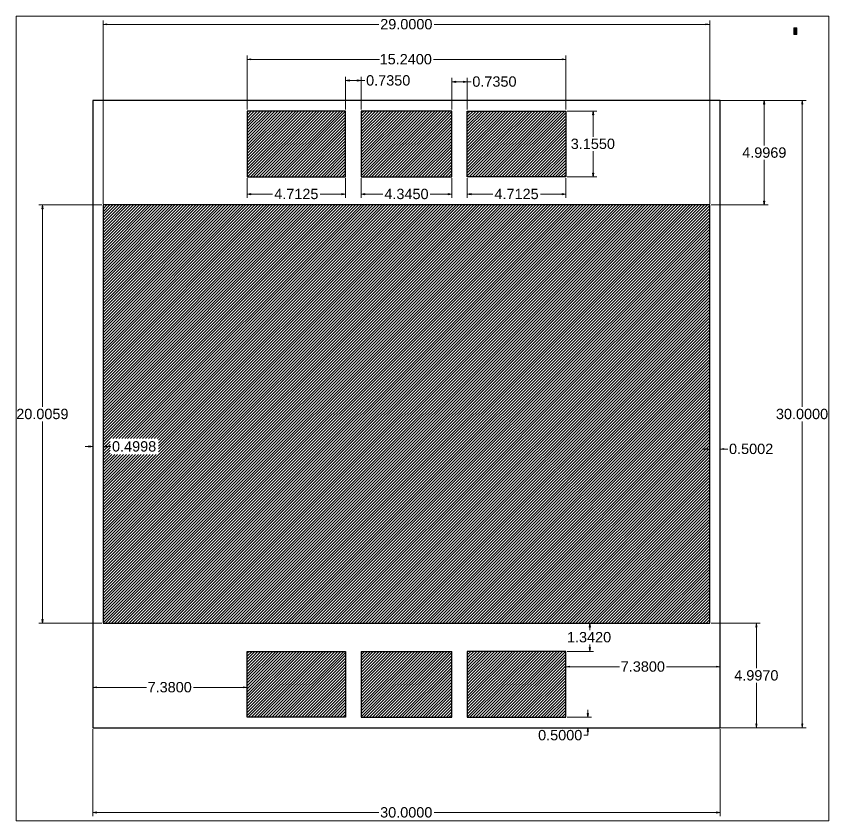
# Model space of a CAD drawing. Header units: inches. Extents: x -25 to 732, y -408 to 27.
# Drawn here: x 526.2 to 732.5, y -177.3 to 27 of the extents above; entities that cross this region are included whole.
import ezdxf

# ---------------------------------------------------------------- set-up
doc = ezdxf.new("R2010")
doc.units = ezdxf.units.IN
doc.header["$MEASUREMENT"] = 0
doc.layers.add('Layer 1', color=7, linetype='Continuous')

# ---------------------------------------------------------------- blocks, each defined once
blk = doc.blocks.new('block 2')
at = {"layer": 'Layer 1', "true_color": 0x0000ff}
h = blk.add_hatch(color=5, dxfattribs=at)
h.dxf.hatch_style = 2
h.paths.add_polyline_path([(672.48, 1.95), (672.8, 1.95), (672.64, 2.9)])
h = blk.add_hatch(color=5, dxfattribs=at)
h.dxf.hatch_style = 2
h.paths.add_polyline_path([(672.48, -12.89), (672.8, -12.89), (672.64, -13.85)])
at = {"layer": 'Layer 1', "lineweight": 0}
for points in [[(732.47, -177.35), (732.47, 26.96), (526.22, 26.96), (526.22, -177.35), (732.47, -177.35)], [(672.48, 1.95), (672.8, 1.95), (672.64, 2.9), (672.48, 1.95)], [(672.48, 1.95), (672.8, 1.95), (672.64, 2.9), (672.48, 1.95)], [(672.48, -12.89), (672.8, -12.89), (672.64, -13.85), (672.48, -12.89)], [(672.48, -12.89), (672.8, -12.89), (672.64, -13.85), (672.48, -12.89)]]:
    blk.add_lwpolyline(points, dxfattribs=at)
at = {"layer": 'Layer 1', "color": 7, "lineweight": 25, "true_color": 0xffffff}
blk.add_lwpolyline([(545.64, -153.73), (704.93, -153.73), (704.93, 5.56), (545.64, 5.56), (545.64, -153.73)], dxfattribs=at)
at = {"layer": 'Layer 1', "color": 1, "lineweight": 25, "true_color": 0xff0000}
for points in [[(609.84, -13.85), (609.84, 2.9), (584.82, 2.9), (584.82, -13.85)], [(636.82, -13.85), (636.82, 2.9), (613.75, 2.9), (613.75, -13.85)], [(640.72, -13.85), (640.72, 2.9), (665.74, 2.9), (665.74, -13.85)], [(584.82, -13.85), (609.84, -13.85)], [(613.75, -13.85), (636.82, -13.85)], [(665.74, -13.85), (640.72, -13.85)], [(702.27, -20.97), (548.29, -20.97), (548.29, -127.2), (702.27, -127.2), (702.27, -20.97)], [(609.84, -134.33), (609.84, -151.07), (584.82, -151.07), (584.82, -134.33)], [(584.82, -134.33), (609.84, -134.33)], [(613.75, -134.33), (613.75, -151.07), (636.82, -151.07), (636.82, -134.33)], [(613.75, -134.33), (636.82, -134.33)], [(640.72, -134.33), (640.72, -151.07), (665.74, -151.07), (665.74, -134.33)], [(665.74, -134.33), (640.72, -134.33)]]:
    blk.add_lwpolyline(points, dxfattribs=at)
at = {"layer": 'Layer 1', "color": 5, "lineweight": 15, "true_color": 0x0000ff}
for points in [[(666.07, 2.9), (673.6, 2.9)], [(672.64, 1.95), (672.64, -3.64)], [(672.64, -12.89), (672.64, -7.3)], [(666.07, -13.85), (673.6, -13.85)]]:
    blk.add_lwpolyline(points, dxfattribs=at)
blk = doc.blocks.new('block 3')
at = {"layer": 'Layer 1', "lineweight": 0}
blk.add_lwpolyline([(732.47, -177.35), (732.47, 26.96), (526.22, 26.96), (526.22, -177.35), (732.47, -177.35)], dxfattribs=at)
at = {"layer": 'Layer 1', "color": 5, "true_color": 0x0000ff, "insert": (666.98, -6.78), "char_height": 2.6258, "attachment_point": 7}
blk.add_mtext('\\fArial|b0|i0|c0|p34;\\W1;3.1550', dxfattribs=at)
blk = doc.blocks.new('block 4')
at = {"layer": 'Layer 1', "true_color": 0x0000ff}
h = blk.add_hatch(color=5, dxfattribs=at)
h.dxf.hatch_style = 2
h.paths.add_polyline_path([(549.25, 25.06), (549.25, 24.75), (548.29, 24.91)])
h = blk.add_hatch(color=5, dxfattribs=at)
h.dxf.hatch_style = 2
h.paths.add_polyline_path([(701.31, 25.06), (701.31, 24.75), (702.27, 24.91)])
h = blk.add_hatch(color=5, dxfattribs=at)
h.dxf.hatch_style = 2
h.paths.add_polyline_path([(585.78, 16.18), (585.78, 15.86), (584.82, 16.02)])
h = blk.add_hatch(color=5, dxfattribs=at)
h.dxf.hatch_style = 2
h.paths.add_polyline_path([(664.79, 16.18), (664.79, 15.86), (665.74, 16.02)])
h = blk.add_hatch(color=5, dxfattribs=at)
h.dxf.hatch_style = 2
h.paths.add_polyline_path([(610.8, 10.79), (610.8, 10.47), (609.84, 10.63)])
h = blk.add_hatch(color=5, dxfattribs=at)
h.dxf.hatch_style = 2
h.paths.add_polyline_path([(612.79, 10.79), (612.79, 10.47), (613.75, 10.63)])
h = blk.add_hatch(color=5, dxfattribs=at)
h.dxf.hatch_style = 2
h.paths.add_polyline_path([(637.77, 10.5), (637.77, 10.18), (636.82, 10.34)])
h = blk.add_hatch(color=5, dxfattribs=at)
h.dxf.hatch_style = 2
h.paths.add_polyline_path([(639.77, 10.5), (639.77, 10.18), (640.72, 10.34)])
h = blk.add_hatch(color=5, dxfattribs=at)
h.dxf.hatch_style = 2
h.paths.add_polyline_path([(715.95, 4.6), (716.27, 4.6), (716.11, 5.56)])
h = blk.add_hatch(color=5, dxfattribs=at)
h.dxf.hatch_style = 2
h.paths.add_polyline_path([(725.6, 4.6), (725.92, 4.6), (725.76, 5.56)])
h = blk.add_hatch(color=5, dxfattribs=at)
h.dxf.hatch_style = 2
h.paths.add_polyline_path([(585.78, -18.06), (585.78, -18.37), (584.82, -18.22)])
h = blk.add_hatch(color=5, dxfattribs=at)
h.dxf.hatch_style = 2
h.paths.add_polyline_path([(608.89, -18.06), (608.89, -18.37), (609.84, -18.22)])
h = blk.add_hatch(color=5, dxfattribs=at)
h.dxf.hatch_style = 2
h.paths.add_polyline_path([(614.71, -18.06), (614.71, -18.37), (613.75, -18.22)])
h = blk.add_hatch(color=5, dxfattribs=at)
h.dxf.hatch_style = 2
h.paths.add_polyline_path([(635.86, -18.06), (635.86, -18.37), (636.82, -18.22)])
h = blk.add_hatch(color=5, dxfattribs=at)
h.dxf.hatch_style = 2
h.paths.add_polyline_path([(641.68, -18.06), (641.68, -18.37), (640.72, -18.22)])
h = blk.add_hatch(color=5, dxfattribs=at)
h.dxf.hatch_style = 2
h.paths.add_polyline_path([(664.79, -18.06), (664.79, -18.37), (665.74, -18.22)])
h = blk.add_hatch(color=5, dxfattribs=at)
h.dxf.hatch_style = 2
h.paths.add_polyline_path([(715.95, -20.01), (716.27, -20.01), (716.11, -20.97)])
h = blk.add_hatch(color=5, dxfattribs=at)
h.dxf.hatch_style = 2
h.paths.add_polyline_path([(532.74, -21.93), (533.06, -21.93), (532.9, -20.97)])
h = blk.add_hatch(color=5, dxfattribs=at)
h.dxf.hatch_style = 2
h.paths.add_polyline_path([(544.68, -82.15), (544.68, -82.47), (545.64, -82.31)])
h = blk.add_hatch(color=5, dxfattribs=at)
h.dxf.hatch_style = 2
h.paths.add_polyline_path([(549.25, -82.15), (549.25, -82.47), (548.29, -82.31)])
h = blk.add_hatch(color=5, dxfattribs=at)
h.dxf.hatch_style = 2
h.paths.add_polyline_path([(701.31, -82.78), (701.31, -83.1), (702.27, -82.94)])
h = blk.add_hatch(color=5, dxfattribs=at)
h.dxf.hatch_style = 2
h.paths.add_polyline_path([(705.88, -82.78), (705.88, -83.1), (704.93, -82.94)])
h = blk.add_hatch(color=5, dxfattribs=at)
h.dxf.hatch_style = 2
h.paths.add_polyline_path([(532.74, -126.24), (533.06, -126.24), (532.9, -127.2)])
h = blk.add_hatch(color=5, dxfattribs=at)
h.dxf.hatch_style = 2
h.paths.add_polyline_path([(671.65, -128.16), (671.97, -128.16), (671.81, -127.2)])
h = blk.add_hatch(color=5, dxfattribs=at)
h.dxf.hatch_style = 2
h.paths.add_polyline_path([(713.93, -128.16), (714.25, -128.16), (714.09, -127.2)])
h = blk.add_hatch(color=5, dxfattribs=at)
h.dxf.hatch_style = 2
h.paths.add_polyline_path([(671.65, -133.37), (671.97, -133.37), (671.81, -134.33)])
h = blk.add_hatch(color=5, dxfattribs=at)
h.dxf.hatch_style = 2
h.paths.add_polyline_path([(666.7, -138.06), (666.7, -138.38), (665.74, -138.22)])
h = blk.add_hatch(color=5, dxfattribs=at)
h.dxf.hatch_style = 2
h.paths.add_polyline_path([(703.97, -138.06), (703.97, -138.38), (704.93, -138.22)])
h = blk.add_hatch(color=5, dxfattribs=at)
h.dxf.hatch_style = 2
h.paths.add_polyline_path([(546.59, -143.31), (546.59, -143.63), (545.64, -143.47)])
h = blk.add_hatch(color=5, dxfattribs=at)
h.dxf.hatch_style = 2
h.paths.add_polyline_path([(583.87, -143.31), (583.87, -143.63), (584.82, -143.47)])
h = blk.add_hatch(color=5, dxfattribs=at)
h.dxf.hatch_style = 2
h.paths.add_polyline_path([(671.13, -150.12), (671.45, -150.12), (671.29, -151.07)])
h = blk.add_hatch(color=5, dxfattribs=at)
h.dxf.hatch_style = 2
h.paths.add_polyline_path([(671.13, -154.69), (671.45, -154.69), (671.29, -153.73)])
h = blk.add_hatch(color=5, dxfattribs=at)
h.dxf.hatch_style = 2
h.paths.add_polyline_path([(713.93, -152.77), (714.25, -152.77), (714.09, -153.73)])
h = blk.add_hatch(color=5, dxfattribs=at)
h.dxf.hatch_style = 2
h.paths.add_polyline_path([(725.6, -152.77), (725.92, -152.77), (725.76, -153.73)])
h = blk.add_hatch(color=5, dxfattribs=at)
h.dxf.hatch_style = 2
h.paths.add_polyline_path([(546.59, -175.1), (546.59, -175.42), (545.64, -175.26)])
h = blk.add_hatch(color=5, dxfattribs=at)
h.dxf.hatch_style = 2
h.paths.add_polyline_path([(703.97, -175.1), (703.97, -175.42), (704.93, -175.26)])
at = {"layer": 'Layer 1', "lineweight": 0}
for points in [[(732.47, -177.35), (732.47, 26.96), (526.22, 26.96), (526.22, -177.35), (732.47, -177.35)], [(549.25, 25.06), (549.25, 24.75), (548.29, 24.91), (549.25, 25.06)], [(549.25, 25.06), (549.25, 24.75), (548.29, 24.91), (549.25, 25.06)], [(701.31, 25.06), (701.31, 24.75), (702.27, 24.91), (701.31, 25.06)], [(701.31, 25.06), (701.31, 24.75), (702.27, 24.91), (701.31, 25.06)], [(585.78, 16.18), (585.78, 15.86), (584.82, 16.02), (585.78, 16.18)], [(585.78, 16.18), (585.78, 15.86), (584.82, 16.02), (585.78, 16.18)], [(664.79, 16.18), (664.79, 15.86), (665.74, 16.02), (664.79, 16.18)], [(664.79, 16.18), (664.79, 15.86), (665.74, 16.02), (664.79, 16.18)], [(610.8, 10.79), (610.8, 10.47), (609.84, 10.63), (610.8, 10.79)], [(610.8, 10.79), (610.8, 10.47), (609.84, 10.63), (610.8, 10.79)], [(612.79, 10.79), (612.79, 10.47), (613.75, 10.63), (612.79, 10.79)], [(612.79, 10.79), (612.79, 10.47), (613.75, 10.63), (612.79, 10.79)], [(637.77, 10.5), (637.77, 10.18), (636.82, 10.34), (637.77, 10.5)], [(637.77, 10.5), (637.77, 10.18), (636.82, 10.34), (637.77, 10.5)], [(639.77, 10.5), (639.77, 10.18), (640.72, 10.34), (639.77, 10.5)], [(639.77, 10.5), (639.77, 10.18), (640.72, 10.34), (639.77, 10.5)], [(715.95, 4.6), (716.27, 4.6), (716.11, 5.56), (715.95, 4.6)], [(715.95, 4.6), (716.27, 4.6), (716.11, 5.56), (715.95, 4.6)], [(725.6, 4.6), (725.92, 4.6), (725.76, 5.56), (725.6, 4.6)], [(725.6, 4.6), (725.92, 4.6), (725.76, 5.56), (725.6, 4.6)], [(585.78, -18.06), (585.78, -18.37), (584.82, -18.22), (585.78, -18.06)], [(585.78, -18.06), (585.78, -18.37), (584.82, -18.22), (585.78, -18.06)], [(608.89, -18.06), (608.89, -18.37), (609.84, -18.22), (608.89, -18.06)], [(608.89, -18.06), (608.89, -18.37), (609.84, -18.22), (608.89, -18.06)], [(614.71, -18.06), (614.71, -18.37), (613.75, -18.22), (614.71, -18.06)], [(614.71, -18.06), (614.71, -18.37), (613.75, -18.22), (614.71, -18.06)], [(635.86, -18.06), (635.86, -18.37), (636.82, -18.22), (635.86, -18.06)], [(635.86, -18.06), (635.86, -18.37), (636.82, -18.22), (635.86, -18.06)], [(641.68, -18.06), (641.68, -18.37), (640.72, -18.22), (641.68, -18.06)], [(641.68, -18.06), (641.68, -18.37), (640.72, -18.22), (641.68, -18.06)], [(664.79, -18.06), (664.79, -18.37), (665.74, -18.22), (664.79, -18.06)], [(664.79, -18.06), (664.79, -18.37), (665.74, -18.22), (664.79, -18.06)], [(715.95, -20.01), (716.27, -20.01), (716.11, -20.97), (715.95, -20.01)], [(715.95, -20.01), (716.27, -20.01), (716.11, -20.97), (715.95, -20.01)], [(532.74, -21.93), (533.06, -21.93), (532.9, -20.97), (532.74, -21.93)], [(532.74, -21.93), (533.06, -21.93), (532.9, -20.97), (532.74, -21.93)], [(544.68, -82.15), (544.68, -82.47), (545.64, -82.31), (544.68, -82.15)], [(544.68, -82.15), (544.68, -82.47), (545.64, -82.31), (544.68, -82.15)], [(549.25, -82.15), (549.25, -82.47), (548.29, -82.31), (549.25, -82.15)], [(549.25, -82.15), (549.25, -82.47), (548.29, -82.31), (549.25, -82.15)], [(701.31, -82.78), (701.31, -83.1), (702.27, -82.94), (701.31, -82.78)], [(701.31, -82.78), (701.31, -83.1), (702.27, -82.94), (701.31, -82.78)], [(705.88, -82.78), (705.88, -83.1), (704.93, -82.94), (705.88, -82.78)], [(705.88, -82.78), (705.88, -83.1), (704.93, -82.94), (705.88, -82.78)], [(532.74, -126.24), (533.06, -126.24), (532.9, -127.2), (532.74, -126.24)], [(532.74, -126.24), (533.06, -126.24), (532.9, -127.2), (532.74, -126.24)], [(671.65, -128.16), (671.97, -128.16), (671.81, -127.2), (671.65, -128.16)], [(671.65, -128.16), (671.97, -128.16), (671.81, -127.2), (671.65, -128.16)], [(713.93, -128.16), (714.25, -128.16), (714.09, -127.2), (713.93, -128.16)], [(713.93, -128.16), (714.25, -128.16), (714.09, -127.2), (713.93, -128.16)], [(671.65, -133.37), (671.97, -133.37), (671.81, -134.33), (671.65, -133.37)], [(671.65, -133.37), (671.97, -133.37), (671.81, -134.33), (671.65, -133.37)], [(666.7, -138.06), (666.7, -138.38), (665.74, -138.22), (666.7, -138.06)], [(666.7, -138.06), (666.7, -138.38), (665.74, -138.22), (666.7, -138.06)], [(703.97, -138.06), (703.97, -138.38), (704.93, -138.22), (703.97, -138.06)], [(703.97, -138.06), (703.97, -138.38), (704.93, -138.22), (703.97, -138.06)], [(546.59, -143.31), (546.59, -143.63), (545.64, -143.47), (546.59, -143.31)], [(546.59, -143.31), (546.59, -143.63), (545.64, -143.47), (546.59, -143.31)], [(583.87, -143.31), (583.87, -143.63), (584.82, -143.47), (583.87, -143.31)], [(583.87, -143.31), (583.87, -143.63), (584.82, -143.47), (583.87, -143.31)], [(671.13, -150.12), (671.45, -150.12), (671.29, -151.07), (671.13, -150.12)], [(671.13, -150.12), (671.45, -150.12), (671.29, -151.07), (671.13, -150.12)], [(671.13, -154.69), (671.45, -154.69), (671.29, -153.73), (671.13, -154.69)], [(671.13, -154.69), (671.45, -154.69), (671.29, -153.73), (671.13, -154.69)], [(713.93, -152.77), (714.25, -152.77), (714.09, -153.73), (713.93, -152.77)], [(713.93, -152.77), (714.25, -152.77), (714.09, -153.73), (713.93, -152.77)], [(725.6, -152.77), (725.92, -152.77), (725.76, -153.73), (725.6, -152.77)], [(725.6, -152.77), (725.92, -152.77), (725.76, -153.73), (725.6, -152.77)], [(546.59, -175.1), (546.59, -175.42), (545.64, -175.26), (546.59, -175.1)], [(546.59, -175.1), (546.59, -175.42), (545.64, -175.26), (546.59, -175.1)], [(703.97, -175.1), (703.97, -175.42), (704.93, -175.26), (703.97, -175.1)], [(703.97, -175.1), (703.97, -175.42), (704.93, -175.26), (703.97, -175.1)]]:
    blk.add_lwpolyline(points, dxfattribs=at)
at = {"layer": 'Layer 1', "color": 5, "lineweight": 15, "true_color": 0x0000ff}
for points in [[(548.29, -20.64), (548.29, 25.86)], [(549.25, 24.91), (618.25, 24.91)], [(701.31, 24.91), (632.32, 24.91)], [(702.27, -20.64), (702.27, 25.86)], [(584.82, 3.24), (584.82, 16.97)], [(665.74, 3.24), (665.74, 16.97)], [(585.78, 16.02), (618.39, 16.02)], [(664.79, 16.02), (632.17, 16.02)], [(609.84, 3.24), (609.84, 11.59)], [(610.8, 10.63), (612.79, 10.63)], [(613.75, 3.24), (613.75, 11.59)], [(613.75, 10.63), (614.71, 10.63)], [(636.82, 3.24), (636.82, 11.29)], [(637.77, 10.34), (639.77, 10.34)], [(640.72, 3.24), (640.72, 11.29)], [(640.72, 10.34), (641.68, 10.34)], [(702.61, 5.56), (717.06, 5.56)], [(705.26, 5.56), (726.71, 5.56)], [(716.11, 4.6), (716.11, -5.88)], [(725.76, 4.6), (725.76, -72.25)], [(716.11, -20.01), (716.11, -9.54)], [(584.82, -14.18), (584.82, -19.17)], [(609.84, -14.18), (609.84, -19.17)], [(613.75, -14.18), (613.75, -19.17)], [(636.82, -14.18), (636.82, -19.17)], [(640.72, -14.18), (640.72, -19.17)], [(665.74, -14.18), (665.74, -19.17)], [(585.78, -18.22), (591.28, -18.22)], [(608.89, -18.22), (603.39, -18.22)], [(614.71, -18.22), (619.25, -18.22)], [(635.86, -18.22), (631.32, -18.22)], [(641.68, -18.22), (647.18, -18.22)], [(664.79, -18.22), (659.28, -18.22)], [(547.96, -20.97), (531.94, -20.97)], [(532.9, -21.93), (532.9, -72.25)], [(702.61, -20.97), (717.06, -20.97)], [(532.9, -126.24), (532.9, -75.92)], [(545.64, -74.42), (545.64, -83.27)], [(548.29, -74.42), (548.29, -83.27)], [(702.27, -74.42), (702.27, -83.9)], [(704.93, -74.42), (704.93, -83.9)], [(725.76, -152.77), (725.76, -75.92)], [(544.68, -82.31), (543.73, -82.31)], [(549.25, -82.31), (550.21, -82.31)], [(701.31, -82.94), (700.36, -82.94)], [(705.88, -82.94), (706.84, -82.94)], [(547.96, -127.2), (531.94, -127.2)], [(666.07, -127.2), (672.77, -127.2)], [(702.61, -127.2), (715.04, -127.2)], [(671.81, -128.16), (671.81, -128.93)], [(714.09, -128.16), (714.09, -138.63)], [(671.81, -133.37), (671.81, -132.59)], [(545.64, -134.65), (545.64, -144.43)], [(584.82, -134.65), (584.82, -144.43)], [(666.07, -134.33), (672.77, -134.33)], [(665.74, -142.37), (665.74, -137.27)], [(704.93, -142.37), (704.93, -137.27)], [(666.7, -138.22), (679.36, -138.22)], [(703.97, -138.22), (691.31, -138.22)], [(714.09, -152.77), (714.09, -142.29)], [(546.59, -143.47), (559.26, -143.47)], [(583.87, -143.47), (571.2, -143.47)], [(671.29, -150.12), (671.29, -149.16)], [(666.07, -151.07), (672.25, -151.07)], [(545.64, -154.06), (545.64, -176.21)], [(666.07, -153.73), (672.25, -153.73)], [(671.29, -154.69), (671.29, -155.64), (670.33, -155.64)], [(702.61, -153.73), (715.04, -153.73)], [(704.93, -154.06), (704.93, -176.21)], [(705.26, -153.73), (726.71, -153.73)], [(546.59, -175.26), (618.27, -175.26)], [(703.97, -175.26), (632.3, -175.26)]]:
    blk.add_lwpolyline(points, dxfattribs=at)
at = {"layer": 'Layer 1', "color": 1, "lineweight": 15, "true_color": 0xff0000}
for points in [[(584.82, 2.6), (585.13, 2.9)], [(584.82, 1.85), (585.88, 2.9)], [(584.82, 1.09), (586.63, 2.9)], [(584.82, 0.34), (587.38, 2.9)], [(584.82, -0.41), (588.14, 2.9)], [(584.82, -1.16), (588.89, 2.9)], [(584.82, -1.91), (589.64, 2.9)], [(584.82, -2.66), (590.39, 2.9)], [(584.82, -3.41), (591.14, 2.9)], [(584.82, -4.16), (591.89, 2.9)], [(584.82, -4.91), (592.64, 2.9)], [(584.82, -5.66), (593.39, 2.9)], [(584.82, -6.42), (594.14, 2.9)], [(584.82, -7.17), (594.89, 2.9)], [(584.82, -7.92), (595.65, 2.9)], [(584.82, -8.67), (596.4, 2.9)], [(584.82, -9.42), (597.15, 2.9)], [(584.82, -10.17), (597.9, 2.9)], [(584.82, -10.92), (598.65, 2.9)], [(584.82, -11.68), (599.4, 2.9)], [(584.82, -12.42), (600.15, 2.9)], [(584.82, -13.17), (600.9, 2.9)], [(584.9, -13.85), (601.65, 2.9)], [(585.65, -13.85), (602.4, 2.9)], [(586.4, -13.85), (603.15, 2.9)], [(587.15, -13.85), (603.91, 2.9)], [(587.9, -13.85), (604.66, 2.9)], [(588.65, -13.85), (605.41, 2.9)], [(589.41, -13.85), (606.16, 2.9)], [(590.16, -13.85), (606.91, 2.9)], [(590.91, -13.85), (607.66, 2.9)], [(591.66, -13.85), (608.41, 2.9)], [(592.41, -13.85), (609.16, 2.9)], [(593.16, -13.85), (609.84, 2.83)], [(593.91, -13.85), (609.84, 2.08)], [(613.75, 2.23), (614.42, 2.9)], [(613.75, 1.49), (615.17, 2.9)], [(613.75, 0.73), (615.92, 2.9)], [(613.75, -0.02), (616.67, 2.9)], [(613.75, -0.77), (617.42, 2.9)], [(613.75, -1.52), (618.17, 2.9)], [(613.75, -2.27), (618.92, 2.9)], [(613.75, -3.02), (619.67, 2.9)], [(613.75, -3.77), (620.43, 2.9)], [(613.75, -4.53), (621.18, 2.9)], [(613.75, -5.28), (621.93, 2.9)], [(613.75, -6.02), (622.68, 2.9)], [(613.75, -6.77), (623.43, 2.9)], [(613.75, -7.53), (624.18, 2.9)], [(613.75, -8.28), (624.93, 2.9)], [(613.75, -9.03), (625.68, 2.9)], [(613.75, -9.78), (626.43, 2.9)], [(613.75, -10.53), (627.18, 2.9)], [(613.75, -11.28), (627.93, 2.9)], [(613.75, -12.03), (628.69, 2.9)], [(613.75, -12.79), (629.44, 2.9)], [(613.75, -13.53), (630.19, 2.9)], [(614.19, -13.85), (630.94, 2.9)], [(614.94, -13.85), (631.69, 2.9)], [(615.69, -13.85), (632.44, 2.9)], [(616.44, -13.85), (633.19, 2.9)], [(617.19, -13.85), (633.94, 2.9)], [(617.94, -13.85), (634.69, 2.9)], [(618.69, -13.85), (635.44, 2.9)], [(619.44, -13.85), (636.2, 2.9)], [(620.19, -13.85), (636.82, 2.78)], [(640.72, 2.17), (641.45, 2.9)], [(640.72, 1.42), (642.2, 2.9)], [(640.72, 0.67), (642.95, 2.9)], [(640.72, -0.08), (643.7, 2.9)], [(640.72, -0.83), (644.46, 2.9)], [(640.72, -1.58), (645.21, 2.9)], [(640.72, -2.33), (645.95, 2.9)], [(640.72, -3.08), (646.7, 2.9)], [(640.72, -3.83), (647.46, 2.9)], [(640.72, -4.58), (648.21, 2.9)], [(640.72, -5.34), (648.96, 2.9)], [(640.72, -6.09), (649.71, 2.9)], [(640.72, -6.84), (650.46, 2.9)], [(640.72, -7.58), (651.21, 2.9)], [(640.72, -8.34), (651.96, 2.9)], [(640.72, -9.09), (652.72, 2.9)], [(640.72, -9.84), (653.46, 2.9)], [(640.72, -10.59), (654.21, 2.9)], [(640.72, -11.34), (654.96, 2.9)], [(640.72, -12.09), (655.72, 2.9)], [(640.72, -12.84), (656.47, 2.9)], [(640.72, -13.6), (657.22, 2.9)], [(641.22, -13.85), (657.97, 2.9)], [(641.97, -13.85), (658.72, 2.9)], [(642.72, -13.85), (659.47, 2.9)], [(643.47, -13.85), (660.22, 2.9)], [(644.22, -13.85), (660.97, 2.9)], [(644.97, -13.85), (661.72, 2.9)], [(645.73, -13.85), (662.47, 2.9)], [(646.47, -13.85), (663.23, 2.9)], [(647.22, -13.85), (663.98, 2.9)], [(647.97, -13.85), (664.73, 2.9)], [(648.73, -13.85), (665.48, 2.9)], [(649.48, -13.85), (665.74, 2.42)], [(594.66, -13.85), (609.84, 1.34)], [(595.41, -13.85), (609.84, 0.59)], [(620.94, -13.85), (636.82, 2.03)], [(621.7, -13.85), (636.82, 1.27)], [(622.45, -13.85), (636.82, 0.52)], [(650.23, -13.85), (665.74, 1.67)], [(650.98, -13.85), (665.74, 0.91)], [(651.73, -13.85), (665.74, 0.16)], [(596.16, -13.85), (609.84, -0.17)], [(596.92, -13.85), (609.84, -0.92)], [(597.67, -13.85), (609.84, -1.67)], [(623.2, -13.85), (636.82, -0.22)], [(623.94, -13.85), (636.82, -0.98)], [(624.7, -13.85), (636.82, -1.73)], [(652.48, -13.85), (665.74, -0.59)], [(653.23, -13.85), (665.74, -1.34)], [(598.42, -13.85), (609.84, -2.42)], [(599.17, -13.85), (609.84, -3.17)], [(599.92, -13.85), (609.84, -3.92)], [(625.45, -13.85), (636.82, -2.48)], [(626.2, -13.85), (636.82, -3.23)], [(626.95, -13.85), (636.82, -3.98)], [(653.98, -13.85), (665.74, -2.09)], [(654.73, -13.85), (665.74, -2.84)], [(655.48, -13.85), (665.74, -3.59)], [(600.67, -13.85), (609.84, -4.67)], [(601.42, -13.85), (609.84, -5.43)], [(602.17, -13.85), (609.84, -6.17)], [(627.7, -13.85), (636.82, -4.73)], [(628.45, -13.85), (636.82, -5.48)], [(656.23, -13.85), (665.74, -4.34)], [(656.99, -13.85), (665.74, -5.09)], [(657.74, -13.85), (665.74, -5.84)], [(602.92, -13.85), (609.84, -6.92)], [(603.67, -13.85), (609.84, -7.67)], [(629.2, -13.85), (636.82, -6.24)], [(629.96, -13.85), (636.82, -6.99)], [(630.71, -13.85), (636.82, -7.73)], [(658.49, -13.85), (665.74, -6.6)], [(659.24, -13.85), (665.74, -7.35)], [(659.99, -13.85), (665.74, -8.1)], [(604.42, -13.85), (609.84, -8.43)], [(605.18, -13.85), (609.84, -9.18)], [(605.93, -13.85), (609.84, -9.93)], [(631.45, -13.85), (636.82, -8.48)], [(632.21, -13.85), (636.82, -9.24)], [(632.96, -13.85), (636.82, -9.99)], [(660.74, -13.85), (665.74, -8.85)], [(661.49, -13.85), (665.74, -9.6)], [(606.68, -13.85), (609.84, -10.68)], [(607.43, -13.85), (609.84, -11.43)], [(608.18, -13.85), (609.84, -12.18)], [(633.71, -13.85), (636.82, -10.74)], [(634.46, -13.85), (636.82, -11.49)], [(635.21, -13.85), (636.82, -12.24)], [(662.24, -13.85), (665.74, -10.35)], [(662.99, -13.85), (665.74, -11.1)], [(663.74, -13.85), (665.74, -11.85)], [(608.93, -13.85), (609.84, -12.93)], [(609.68, -13.85), (609.84, -13.68)], [(635.96, -13.85), (636.82, -12.99)], [(636.71, -13.85), (636.82, -13.74)], [(664.5, -13.85), (665.74, -12.6)], [(665.25, -13.85), (665.74, -13.35)], [(548.29, -21.17), (548.49, -20.97)], [(548.29, -21.93), (549.24, -20.97)], [(548.29, -22.67), (549.99, -20.97)], [(548.29, -23.42), (550.74, -20.97)], [(548.29, -24.17), (551.49, -20.97)], [(548.29, -24.93), (552.24, -20.97)], [(548.29, -25.68), (552.99, -20.97)], [(548.29, -26.43), (553.75, -20.97)], [(548.29, -27.18), (554.5, -20.97)], [(548.29, -27.93), (555.25, -20.97)], [(548.29, -28.68), (556, -20.97)], [(548.29, -29.43), (556.75, -20.97)], [(548.29, -30.18), (557.5, -20.97)], [(548.29, -30.93), (558.25, -20.97)], [(548.29, -31.68), (559, -20.97)], [(548.29, -32.43), (559.75, -20.97)], [(548.29, -33.19), (560.5, -20.97)], [(548.29, -33.94), (561.25, -20.97)], [(548.29, -34.69), (562.01, -20.97)], [(548.29, -35.44), (562.76, -20.97)], [(548.29, -36.19), (563.51, -20.97)], [(548.29, -36.94), (564.26, -20.97)], [(548.29, -37.69), (565.01, -20.97)], [(548.29, -38.44), (565.76, -20.97)], [(548.29, -39.19), (566.51, -20.97)], [(548.29, -39.94), (567.26, -20.97)], [(548.29, -40.69), (568.01, -20.97)], [(548.29, -41.45), (568.76, -20.97)], [(548.29, -42.2), (569.51, -20.97)], [(548.29, -42.95), (570.27, -20.97)], [(548.29, -43.7), (571.02, -20.97)], [(548.29, -44.45), (571.77, -20.97)], [(548.29, -45.2), (572.52, -20.97)], [(548.29, -45.95), (573.27, -20.97)], [(548.29, -46.7), (574.02, -20.97)], [(548.29, -47.45), (574.77, -20.97)], [(548.29, -48.2), (575.52, -20.97)], [(548.29, -48.95), (576.27, -20.97)], [(548.29, -49.71), (577.02, -20.97)], [(548.29, -50.46), (577.78, -20.97)], [(548.29, -51.21), (578.53, -20.97)], [(548.29, -51.96), (579.28, -20.97)], [(548.29, -52.71), (580.03, -20.97)], [(548.29, -53.46), (580.78, -20.97)], [(548.29, -54.21), (581.53, -20.97)], [(548.29, -54.96), (582.28, -20.97)], [(548.29, -55.71), (583.03, -20.97)], [(548.29, -56.46), (583.78, -20.97)], [(548.29, -57.22), (584.53, -20.97)], [(548.29, -57.97), (585.28, -20.97)], [(548.29, -58.72), (586.04, -20.97)], [(548.29, -59.47), (586.79, -20.97)], [(548.29, -60.22), (587.54, -20.97)], [(548.29, -60.97), (588.29, -20.97)], [(548.29, -61.72), (589.04, -20.97)], [(548.29, -62.47), (589.79, -20.97)], [(548.29, -63.22), (590.54, -20.97)], [(548.29, -63.97), (591.29, -20.97)], [(548.29, -64.72), (592.04, -20.97)], [(548.29, -65.48), (592.79, -20.97)], [(548.29, -66.23), (593.54, -20.97)], [(548.29, -66.98), (594.3, -20.97)], [(548.29, -67.72), (595.05, -20.97)], [(548.29, -68.48), (595.8, -20.97)], [(548.29, -69.23), (596.55, -20.97)], [(548.29, -69.98), (597.3, -20.97)], [(548.29, -70.73), (598.05, -20.97)], [(548.29, -71.48), (598.8, -20.97)], [(548.29, -72.23), (599.55, -20.97)], [(548.29, -72.98), (600.3, -20.97)], [(548.29, -73.74), (601.05, -20.97)], [(548.29, -74.49), (601.8, -20.97)], [(548.29, -75.23), (602.56, -20.97)], [(548.29, -75.98), (603.31, -20.97)], [(548.29, -76.74), (604.06, -20.97)], [(548.29, -77.49), (604.81, -20.97)], [(548.29, -78.24), (605.56, -20.97)], [(548.29, -78.99), (606.31, -20.97)], [(548.29, -79.74), (607.06, -20.97)], [(548.29, -80.49), (607.81, -20.97)], [(548.29, -81.24), (608.56, -20.97)], [(548.29, -82), (609.31, -20.97)], [(548.29, -98.51), (625.83, -20.97)], [(548.29, -99.26), (626.59, -20.97)], [(548.29, -100.01), (627.34, -20.97)], [(548.29, -100.77), (628.08, -20.97)], [(548.29, -101.52), (628.83, -20.97)], [(548.29, -102.27), (629.59, -20.97)], [(548.29, -103.02), (630.34, -20.97)], [(548.29, -103.77), (631.09, -20.97)], [(548.29, -104.52), (631.84, -20.97)], [(548.29, -105.27), (632.59, -20.97)], [(548.29, -106.02), (633.34, -20.97)], [(548.29, -106.77), (634.09, -20.97)], [(548.29, -107.52), (634.85, -20.97)], [(548.29, -108.27), (635.59, -20.97)], [(548.29, -109.03), (636.34, -20.97)], [(548.29, -109.78), (637.09, -20.97)], [(548.29, -110.53), (637.85, -20.97)], [(548.29, -111.28), (638.6, -20.97)], [(548.29, -112.03), (639.35, -20.97)], [(548.29, -112.78), (640.1, -20.97)], [(548.29, -113.53), (640.85, -20.97)], [(548.29, -114.28), (641.6, -20.97)], [(548.29, -115.03), (642.35, -20.97)], [(548.29, -115.78), (643.1, -20.97)], [(548.29, -116.53), (643.85, -20.97)], [(548.29, -117.29), (644.6, -20.97)], [(548.29, -118.04), (645.36, -20.97)], [(548.29, -118.79), (646.11, -20.97)], [(548.29, -119.54), (646.86, -20.97)], [(548.29, -120.29), (647.61, -20.97)], [(548.29, -121.04), (648.36, -20.97)], [(548.29, -121.79), (649.11, -20.97)], [(548.29, -122.54), (649.86, -20.97)], [(548.29, -123.29), (650.61, -20.97)], [(548.29, -124.04), (651.36, -20.97)], [(548.29, -124.8), (652.11, -20.97)], [(548.29, -125.55), (652.86, -20.97)], [(548.29, -126.3), (653.62, -20.97)], [(548.29, -127.05), (654.37, -20.97)], [(548.89, -127.2), (655.12, -20.97)], [(549.64, -127.2), (655.87, -20.97)], [(550.4, -127.2), (656.62, -20.97)], [(550.74, -80.3), (610.06, -20.97)], [(551.15, -127.2), (657.37, -20.97)], [(551.49, -80.3), (610.82, -20.97)], [(551.9, -127.2), (658.12, -20.97)], [(552.24, -80.3), (611.57, -20.97)], [(552.65, -127.2), (658.87, -20.97)], [(552.99, -80.3), (612.31, -20.97)], [(553.4, -127.2), (659.62, -20.97)], [(553.75, -80.3), (613.07, -20.97)], [(554.15, -127.2), (660.37, -20.97)], [(554.5, -80.3), (613.82, -20.97)], [(554.9, -127.2), (661.12, -20.97)], [(555.25, -80.3), (614.57, -20.97)], [(555.65, -127.2), (661.88, -20.97)], [(556, -80.3), (615.32, -20.97)], [(556.4, -127.2), (662.63, -20.97)], [(556.75, -80.3), (616.07, -20.97)], [(557.15, -127.2), (663.38, -20.97)], [(557.5, -80.3), (616.82, -20.97)], [(557.9, -127.2), (664.13, -20.97)], [(558.25, -80.3), (617.57, -20.97)], [(558.66, -127.2), (664.88, -20.97)], [(559, -80.3), (618.33, -20.97)], [(559.41, -127.2), (665.63, -20.97)], [(559.75, -80.3), (619.08, -20.97)], [(560.15, -127.2), (666.38, -20.97)], [(560.5, -80.3), (619.82, -20.97)], [(560.91, -127.2), (667.13, -20.97)], [(561.25, -80.3), (620.57, -20.97)], [(561.66, -127.2), (667.88, -20.97)], [(562.01, -80.3), (621.33, -20.97)], [(562.37, -80.68), (622.08, -20.97)], [(562.37, -81.43), (622.83, -20.97)], [(562.37, -82.18), (623.58, -20.97)], [(562.37, -82.93), (624.33, -20.97)], [(562.37, -83.68), (625.08, -20.97)], [(562.41, -127.2), (668.63, -20.97)], [(563.16, -127.2), (669.38, -20.97)], [(563.91, -127.2), (670.14, -20.97)], [(564.66, -127.2), (670.89, -20.97)], [(565.41, -127.2), (671.64, -20.97)], [(566.17, -127.2), (672.39, -20.97)], [(566.92, -127.2), (673.14, -20.97)], [(567.66, -127.2), (673.89, -20.97)], [(568.41, -127.2), (674.64, -20.97)], [(569.17, -127.2), (675.39, -20.97)], [(569.92, -127.2), (676.14, -20.97)], [(570.67, -127.2), (676.89, -20.97)], [(571.42, -127.2), (677.64, -20.97)], [(572.17, -127.2), (678.4, -20.97)], [(572.92, -127.2), (679.15, -20.97)], [(573.67, -127.2), (679.9, -20.97)], [(574.43, -127.2), (680.65, -20.97)], [(575.17, -127.2), (681.4, -20.97)], [(575.92, -127.2), (682.15, -20.97)], [(576.67, -127.2), (682.9, -20.97)], [(577.43, -127.2), (683.65, -20.97)], [(578.18, -127.2), (684.4, -20.97)], [(578.93, -127.2), (685.15, -20.97)], [(579.68, -127.2), (685.91, -20.97)], [(580.43, -127.2), (686.66, -20.97)], [(581.18, -127.2), (687.41, -20.97)], [(581.93, -127.2), (688.16, -20.97)], [(582.68, -127.2), (688.91, -20.97)], [(583.43, -127.2), (689.66, -20.97)], [(584.18, -127.2), (690.41, -20.97)], [(584.93, -127.2), (691.16, -20.97)], [(585.69, -127.2), (691.91, -20.97)], [(586.44, -127.2), (692.66, -20.97)], [(587.19, -127.2), (693.41, -20.97)], [(587.94, -127.2), (694.17, -20.97)], [(588.69, -127.2), (694.92, -20.97)], [(589.44, -127.2), (695.67, -20.97)], [(590.19, -127.2), (696.42, -20.97)], [(590.94, -127.2), (697.17, -20.97)], [(591.69, -127.2), (697.92, -20.97)], [(592.44, -127.2), (698.67, -20.97)], [(593.2, -127.2), (699.42, -20.97)], [(593.95, -127.2), (700.17, -20.97)], [(594.7, -127.2), (700.92, -20.97)], [(595.45, -127.2), (701.67, -20.97)], [(596.2, -127.2), (702.27, -21.13)], [(596.95, -127.2), (702.27, -21.88)], [(597.7, -127.2), (702.27, -22.63)], [(598.45, -127.2), (702.27, -23.38)], [(599.2, -127.2), (702.27, -24.13)], [(599.95, -127.2), (702.27, -24.88)], [(600.7, -127.2), (702.27, -25.63)], [(601.46, -127.2), (702.27, -26.38)], [(602.21, -127.2), (702.27, -27.13)], [(602.96, -127.2), (702.27, -27.88)], [(603.71, -127.2), (702.27, -28.63)], [(604.46, -127.2), (702.27, -29.39)], [(605.21, -127.2), (702.27, -30.14)], [(605.96, -127.2), (702.27, -30.89)], [(606.71, -127.2), (702.27, -31.64)], [(607.46, -127.2), (702.27, -32.39)], [(608.21, -127.2), (702.27, -33.14)], [(608.96, -127.2), (702.27, -33.89)], [(609.72, -127.2), (702.27, -34.64)], [(610.47, -127.2), (702.27, -35.39)], [(611.22, -127.2), (702.27, -36.14)], [(611.97, -127.2), (702.27, -36.9)], [(612.72, -127.2), (702.27, -37.65)], [(613.47, -127.2), (702.27, -38.4)], [(614.22, -127.2), (702.27, -39.15)], [(614.97, -127.2), (702.27, -39.9)], [(615.72, -127.2), (702.27, -40.65)], [(616.47, -127.2), (702.27, -41.4)], [(617.22, -127.2), (702.27, -42.15)], [(617.98, -127.2), (702.27, -42.9)], [(618.73, -127.2), (702.27, -43.65)], [(619.48, -127.2), (702.27, -44.4)], [(620.23, -127.2), (702.27, -45.16)], [(620.98, -127.2), (702.27, -45.91)], [(621.73, -127.2), (702.27, -46.66)], [(622.48, -127.2), (702.27, -47.4)], [(623.23, -127.2), (702.27, -48.16)], [(623.98, -127.2), (702.27, -48.91)], [(624.73, -127.2), (702.27, -49.66)], [(625.48, -127.2), (702.27, -50.41)], [(626.24, -127.2), (702.27, -51.16)], [(626.99, -127.2), (702.27, -51.91)], [(627.74, -127.2), (702.27, -52.66)], [(628.49, -127.2), (702.27, -53.42)], [(629.24, -127.2), (702.27, -54.17)], [(629.99, -127.2), (702.27, -54.91)], [(630.74, -127.2), (702.27, -55.66)], [(631.49, -127.2), (702.27, -56.42)], [(632.24, -127.2), (702.27, -57.17)], [(632.99, -127.2), (702.27, -57.92)], [(633.75, -127.2), (702.27, -58.67)], [(634.5, -127.2), (702.27, -59.42)], [(635.25, -127.2), (702.27, -60.17)], [(636, -127.2), (702.27, -60.92)], [(636.75, -127.2), (702.27, -61.68)], [(637.5, -127.2), (702.27, -62.42)], [(638.25, -127.2), (702.27, -63.17)], [(639, -127.2), (702.27, -63.92)], [(639.75, -127.2), (702.27, -64.68)], [(640.5, -127.2), (702.27, -65.43)], [(641.25, -127.2), (702.27, -66.18)], [(642.01, -127.2), (702.27, -66.93)], [(642.76, -127.2), (702.27, -67.68)], [(643.51, -127.2), (702.27, -68.43)], [(644.25, -127.2), (702.27, -69.18)], [(645.01, -127.2), (702.27, -69.93)], [(645.76, -127.2), (702.27, -70.68)], [(646.51, -127.2), (702.27, -71.43)], [(647.26, -127.2), (702.27, -72.19)], [(648.01, -127.2), (702.27, -72.94)], [(648.76, -127.2), (702.27, -73.69)], [(649.51, -127.2), (702.27, -74.44)], [(650.27, -127.2), (702.27, -75.19)], [(651.02, -127.2), (702.27, -75.94)], [(651.76, -127.2), (702.27, -76.69)], [(652.51, -127.2), (702.27, -77.44)], [(653.27, -127.2), (702.27, -78.19)], [(654.02, -127.2), (702.27, -78.94)], [(654.77, -127.2), (702.27, -79.69)], [(548.29, -82.74), (550.02, -81.02)], [(548.29, -83.49), (550.02, -81.77)], [(655.52, -127.2), (702.27, -80.45)], [(656.27, -127.2), (702.27, -81.2)], [(657.02, -127.2), (702.27, -81.95)], [(548.29, -84.24), (550.02, -82.52)], [(548.29, -85), (550.02, -83.27)], [(548.29, -85.75), (550.02, -84.02)], [(548.29, -86.5), (550.46, -84.33)], [(548.29, -87.25), (551.21, -84.33)], [(548.29, -88), (551.96, -84.33)], [(548.29, -88.75), (552.71, -84.33)], [(548.29, -89.5), (553.46, -84.33)], [(548.29, -90.26), (554.21, -84.33)], [(548.29, -91), (554.96, -84.33)], [(548.29, -91.75), (555.71, -84.33)], [(548.29, -92.51), (556.47, -84.33)], [(548.29, -93.26), (557.22, -84.33)], [(548.29, -94.01), (557.97, -84.33)], [(548.29, -94.76), (558.72, -84.33)], [(548.29, -95.51), (559.47, -84.33)], [(548.29, -96.26), (560.22, -84.33)], [(548.29, -97.01), (560.97, -84.33)], [(548.29, -97.77), (561.72, -84.33)], [(657.77, -127.2), (702.27, -82.7)], [(658.53, -127.2), (702.27, -83.45)], [(659.27, -127.2), (702.27, -84.2)], [(660.02, -127.2), (702.27, -84.95)], [(660.77, -127.2), (702.27, -85.7)], [(661.53, -127.2), (702.27, -86.45)], [(662.28, -127.2), (702.27, -87.2)], [(663.03, -127.2), (702.27, -87.95)], [(663.78, -127.2), (702.27, -88.71)], [(664.53, -127.2), (702.27, -89.46)], [(665.28, -127.2), (702.27, -90.21)], [(666.03, -127.2), (702.27, -90.96)], [(666.78, -127.2), (702.27, -91.71)], [(667.53, -127.2), (702.27, -92.46)], [(668.28, -127.2), (702.27, -93.21)], [(669.04, -127.2), (702.27, -93.96)], [(669.79, -127.2), (702.27, -94.71)], [(670.54, -127.2), (702.27, -95.46)], [(671.29, -127.2), (702.27, -96.21)], [(672.04, -127.2), (702.27, -96.97)], [(672.79, -127.2), (702.27, -97.72)], [(673.54, -127.2), (702.27, -98.47)], [(674.29, -127.2), (702.27, -99.22)], [(675.04, -127.2), (702.27, -99.97)], [(675.79, -127.2), (702.27, -100.72)], [(676.54, -127.2), (702.27, -101.47)], [(677.3, -127.2), (702.27, -102.22)], [(678.05, -127.2), (702.27, -102.97)], [(678.8, -127.2), (702.27, -103.72)], [(679.55, -127.2), (702.27, -104.48)], [(680.3, -127.2), (702.27, -105.23)], [(681.05, -127.2), (702.27, -105.98)], [(681.8, -127.2), (702.27, -106.73)], [(682.55, -127.2), (702.27, -107.48)], [(683.3, -127.2), (702.27, -108.23)], [(684.05, -127.2), (702.27, -108.98)], [(684.8, -127.2), (702.27, -109.73)], [(685.56, -127.2), (702.27, -110.48)], [(686.31, -127.2), (702.27, -111.23)], [(687.06, -127.2), (702.27, -111.98)], [(687.81, -127.2), (702.27, -112.74)], [(688.56, -127.2), (702.27, -113.49)], [(689.31, -127.2), (702.27, -114.24)], [(690.06, -127.2), (702.27, -114.99)], [(690.81, -127.2), (702.27, -115.74)], [(691.56, -127.2), (702.27, -116.49)], [(692.31, -127.2), (702.27, -117.24)], [(693.06, -127.2), (702.27, -117.99)], [(693.82, -127.2), (702.27, -118.74)], [(694.57, -127.2), (702.27, -119.49)], [(695.32, -127.2), (702.27, -120.24)], [(696.07, -127.2), (702.27, -121)], [(696.82, -127.2), (702.27, -121.75)], [(697.57, -127.2), (702.27, -122.5)], [(698.32, -127.2), (702.27, -123.24)], [(699.07, -127.2), (702.27, -124)], [(699.82, -127.2), (702.27, -124.75)], [(700.57, -127.2), (702.27, -125.5)], [(701.33, -127.2), (702.27, -126.25)], [(702.08, -127.2), (702.27, -127)], [(584.82, -134.82), (585.32, -134.33)], [(584.82, -135.57), (586.07, -134.33)], [(584.82, -136.32), (586.82, -134.33)], [(584.82, -137.07), (587.57, -134.33)], [(584.82, -137.82), (588.32, -134.33)], [(584.82, -138.57), (589.07, -134.33)], [(584.82, -139.33), (589.82, -134.33)], [(584.82, -140.08), (590.58, -134.33)], [(584.82, -140.82), (591.33, -134.33)], [(584.82, -141.57), (592.08, -134.33)], [(584.82, -142.33), (592.83, -134.33)], [(584.82, -143.08), (593.58, -134.33)], [(584.82, -143.83), (594.33, -134.33)], [(584.82, -144.58), (595.08, -134.33)], [(584.82, -145.33), (595.83, -134.33)], [(584.82, -146.08), (596.58, -134.33)], [(584.82, -146.83), (597.33, -134.33)], [(584.82, -147.59), (598.08, -134.33)], [(584.82, -148.34), (598.84, -134.33)], [(584.82, -149.08), (599.59, -134.33)], [(584.82, -149.84), (600.34, -134.33)], [(584.82, -150.59), (601.09, -134.33)], [(585.09, -151.07), (601.84, -134.33)], [(585.84, -151.07), (602.59, -134.33)], [(586.59, -151.07), (603.34, -134.33)], [(587.34, -151.07), (604.09, -134.33)], [(588.09, -151.07), (604.84, -134.33)], [(588.84, -151.07), (605.59, -134.33)], [(589.59, -151.07), (606.34, -134.33)], [(590.34, -151.07), (607.1, -134.33)], [(591.09, -151.07), (607.85, -134.33)], [(591.85, -151.07), (608.6, -134.33)], [(592.6, -151.07), (609.35, -134.33)], [(593.35, -151.07), (609.84, -134.58)], [(594.1, -151.07), (609.84, -135.33)], [(594.85, -151.07), (609.84, -136.08)], [(613.75, -134.43), (613.85, -134.33)], [(613.75, -135.18), (614.61, -134.33)], [(613.75, -135.93), (615.36, -134.33)], [(613.75, -136.68), (616.11, -134.33)], [(613.75, -137.43), (616.85, -134.33)], [(613.75, -138.18), (617.61, -134.33)], [(613.75, -138.93), (618.36, -134.33)], [(613.75, -139.69), (619.11, -134.33)], [(613.75, -140.44), (619.86, -134.33)], [(613.75, -141.19), (620.61, -134.33)], [(613.75, -141.94), (621.36, -134.33)], [(613.75, -142.69), (622.11, -134.33)], [(613.75, -143.44), (622.87, -134.33)], [(613.75, -144.19), (623.62, -134.33)], [(613.75, -144.94), (624.37, -134.33)], [(613.75, -145.69), (625.11, -134.33)], [(613.75, -146.44), (625.87, -134.33)], [(613.75, -147.19), (626.62, -134.33)], [(613.75, -147.95), (627.37, -134.33)], [(613.75, -148.7), (628.12, -134.33)], [(613.75, -149.45), (628.87, -134.33)], [(613.75, -150.2), (629.62, -134.33)], [(613.75, -150.95), (630.37, -134.33)], [(614.37, -151.07), (631.13, -134.33)], [(615.12, -151.07), (631.88, -134.33)], [(615.88, -151.07), (632.62, -134.33)], [(616.63, -151.07), (633.37, -134.33)], [(617.38, -151.07), (634.13, -134.33)], [(618.12, -151.07), (634.88, -134.33)], [(618.88, -151.07), (635.63, -134.33)], [(619.63, -151.07), (636.38, -134.33)], [(620.38, -151.07), (636.82, -134.64)], [(621.13, -151.07), (636.82, -135.39)], [(640.72, -134.49), (640.88, -134.33)], [(640.72, -135.24), (641.63, -134.33)], [(640.72, -135.99), (642.39, -134.33)], [(640.72, -136.74), (643.14, -134.33)], [(640.72, -137.49), (643.89, -134.33)], [(640.72, -138.24), (644.64, -134.33)], [(640.72, -138.99), (645.39, -134.33)], [(640.72, -139.74), (646.14, -134.33)], [(640.72, -140.5), (646.89, -134.33)], [(640.72, -141.25), (647.64, -134.33)], [(640.72, -142), (648.39, -134.33)], [(640.72, -142.75), (649.14, -134.33)], [(640.72, -143.5), (649.9, -134.33)], [(640.72, -144.25), (650.65, -134.33)], [(640.72, -145), (651.4, -134.33)], [(640.72, -145.75), (652.15, -134.33)], [(640.72, -146.5), (652.9, -134.33)], [(640.72, -147.25), (653.65, -134.33)], [(640.72, -148), (654.4, -134.33)], [(640.72, -148.76), (655.15, -134.33)], [(640.72, -149.51), (655.9, -134.33)], [(640.72, -150.26), (656.65, -134.33)], [(640.72, -151.01), (657.4, -134.33)], [(641.4, -151.07), (658.16, -134.33)], [(642.15, -151.07), (658.91, -134.33)], [(642.91, -151.07), (659.66, -134.33)], [(643.66, -151.07), (660.41, -134.33)], [(644.41, -151.07), (661.16, -134.33)], [(645.16, -151.07), (661.91, -134.33)], [(645.91, -151.07), (662.66, -134.33)], [(646.66, -151.07), (663.41, -134.33)], [(647.41, -151.07), (664.16, -134.33)], [(648.16, -151.07), (664.91, -134.33)], [(648.91, -151.07), (665.66, -134.33)], [(649.66, -151.07), (665.74, -135)], [(650.41, -151.07), (665.74, -135.75)], [(595.6, -151.07), (609.84, -136.83)], [(596.35, -151.07), (609.84, -137.58)], [(621.88, -151.07), (636.82, -136.14)], [(622.63, -151.07), (636.82, -136.89)], [(623.38, -151.07), (636.82, -137.64)], [(651.17, -151.07), (665.74, -136.5)], [(651.92, -151.07), (665.74, -137.25)], [(652.67, -151.07), (665.74, -138)], [(597.1, -151.07), (609.84, -138.33)], [(597.85, -151.07), (609.84, -139.08)], [(598.6, -151.07), (609.84, -139.83)], [(624.14, -151.07), (636.82, -138.39)], [(624.89, -151.07), (636.82, -139.14)], [(625.63, -151.07), (636.82, -139.89)], [(653.42, -151.07), (665.74, -138.75)], [(654.17, -151.07), (665.74, -139.5)], [(654.92, -151.07), (665.74, -140.25)], [(599.35, -151.07), (609.84, -140.59)], [(600.11, -151.07), (609.84, -141.34)], [(600.86, -151.07), (609.84, -142.09)], [(626.38, -151.07), (636.82, -140.64)], [(627.14, -151.07), (636.82, -141.39)], [(627.89, -151.07), (636.82, -142.15)], [(655.67, -151.07), (665.74, -141)], [(656.42, -151.07), (665.74, -141.75)], [(601.61, -151.07), (609.84, -142.83)], [(602.35, -151.07), (609.84, -143.59)], [(603.11, -151.07), (609.84, -144.34)], [(628.64, -151.07), (636.82, -142.9)], [(629.39, -151.07), (636.82, -143.65)], [(657.17, -151.07), (665.74, -142.51)], [(657.92, -151.07), (665.74, -143.26)], [(658.67, -151.07), (665.74, -144.01)], [(603.86, -151.07), (609.84, -145.09)], [(604.61, -151.07), (609.84, -145.84)], [(630.14, -151.07), (636.82, -144.4)], [(630.89, -151.07), (636.82, -145.15)], [(631.64, -151.07), (636.82, -145.9)], [(659.43, -151.07), (665.74, -144.76)], [(660.18, -151.07), (665.74, -145.51)], [(660.93, -151.07), (665.74, -146.26)], [(605.36, -151.07), (609.84, -146.59)], [(606.11, -151.07), (609.84, -147.34)], [(606.86, -151.07), (609.84, -148.09)], [(632.4, -151.07), (636.82, -146.65)], [(633.14, -151.07), (636.82, -147.4)], [(633.89, -151.07), (636.82, -148.15)], [(661.68, -151.07), (665.74, -147.01)], [(662.43, -151.07), (665.74, -147.76)], [(607.61, -151.07), (609.84, -148.85)], [(608.37, -151.07), (609.84, -149.6)], [(609.12, -151.07), (609.84, -150.34)], [(634.64, -151.07), (636.82, -148.9)], [(635.4, -151.07), (636.82, -149.66)], [(636.15, -151.07), (636.82, -150.41)], [(663.18, -151.07), (665.74, -148.51)], [(663.93, -151.07), (665.74, -149.26)], [(664.68, -151.07), (665.74, -150.02)], [(665.43, -151.07), (665.74, -150.77)]]:
    blk.add_lwpolyline(points, dxfattribs=at)
at = {"layer": 'Layer 1', "color": 5, "true_color": 0x0000ff, "char_height": 2.6258, "attachment_point": 7}
for s, insert in [('\\fArial|b0|i0|c0|p34;\\W1;29.0000', (618.61, 23.6)), ('\\fArial|b0|i0|c0|p34;\\W1;15.2400', (618.47, 14.71)), ('\\fArial|b0|i0|c0|p34;\\W1;0.7350', (615.03, 9.33)), ('\\fArial|b0|i0|c0|p34;\\W1;0.7350', (642, 9.03)), ('\\fArial|b0|i0|c0|p34;\\W1;4.9969', (710.5, -9.01)), ('\\fArial|b0|i0|c0|p34;\\W1;4.7125', (591.71, -19.52)), ('\\fArial|b0|i0|c0|p34;\\W1;4.3450', (619.67, -19.52)), ('\\fArial|b0|i0|c0|p34;\\W1;4.7125', (647.61, -19.52)), ('\\fArial|b0|i0|c0|p34;\\W1;20.0059', (526.22, -75.39)), ('\\fArial|b0|i0|c0|p34;\\W1;30.0000', (719.06, -75.39)), ('\\fArial|b0|i0|c0|p34;\\W1;0.4998', (550.53, -83.62)), ('\\fArial|b0|i0|c0|p34;\\W1;0.5002', (707.16, -84.25)), ('\\fArial|b0|i0|c0|p34;\\W1;1.3420', (666.02, -132.07)), ('\\fArial|b0|i0|c0|p34;\\W1;7.3800', (679.67, -139.53)), ('\\fArial|b0|i0|c0|p34;\\W1;4.9970', (708.48, -141.77)), ('\\fArial|b0|i0|c0|p34;\\W1;7.3800', (559.56, -144.77)), ('\\fArial|b0|i0|c0|p34;\\W1;0.5000', (658.69, -156.95)), ('\\fArial|b0|i0|c0|p34;\\W1;30.0000', (618.59, -176.56))]:
    blk.add_mtext(s, dxfattribs=dict(at, insert=insert))

msp = doc.modelspace()

# ---------------------------------------------------------------- hatches: boundary and pattern name
at = {"layer": 'Layer 1', "true_color": 0xffffff}
h = msp.add_hatch(color=7, dxfattribs=at)
h.dxf.hatch_style = 2
h.paths.add_polyline_path([(724.36, 22.37), (723.62, 22.37), (723.62, 24), (724.36, 24)])

# ---------------------------------------------------------------- linework, layer by layer
at = {"layer": 'Layer 1', "lineweight": 0}
msp.add_lwpolyline([(724.36, 22.37), (723.62, 22.37), (723.62, 24), (724.36, 24), (724.36, 22.37)], dxfattribs=at)

# ---------------------------------------------------------------- block references
at = {"layer": 'Layer 1'}
for name in ['block 2', 'block 3', 'block 4']:
    msp.add_blockref(name, (0, 0), dxfattribs=at)

doc.saveas('drawing.dxf')
